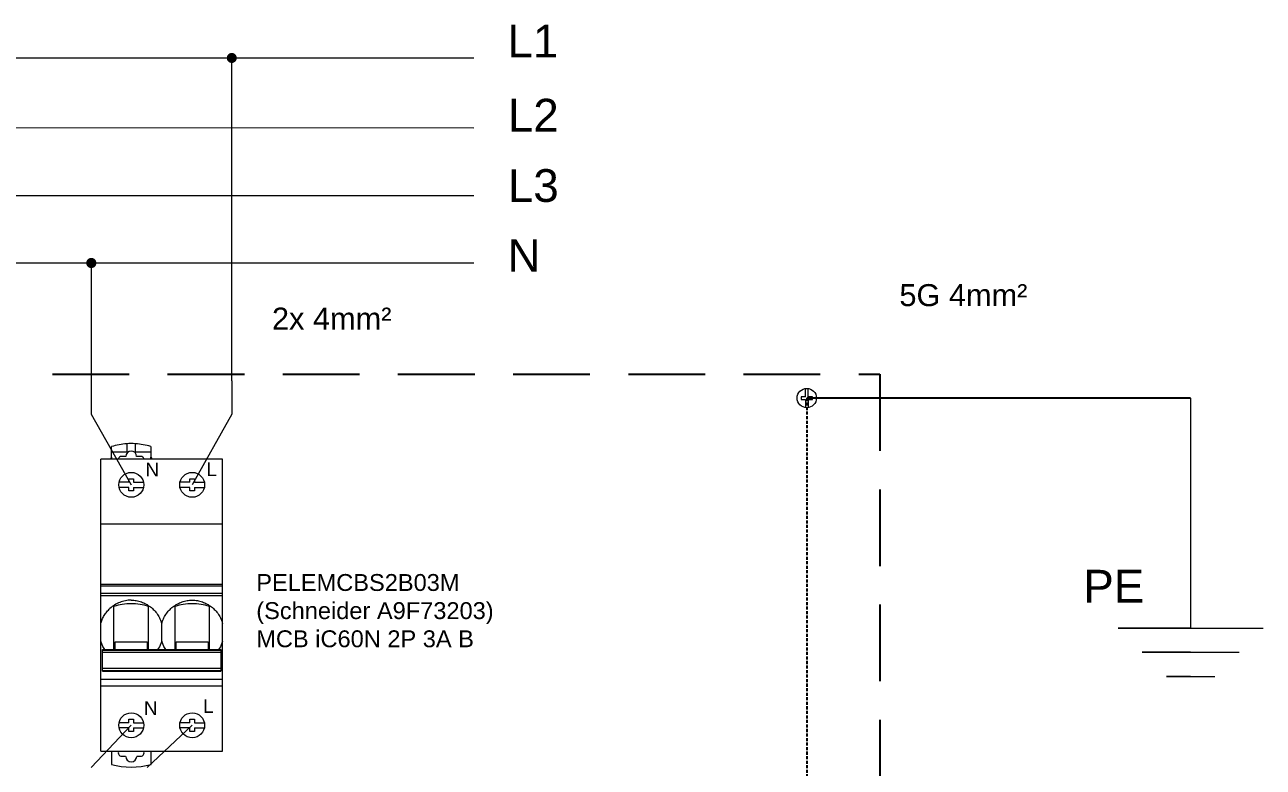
# Model space of a CAD drawing. Header units: millimetres. Extents: x 2233 to 2512, y 1440 to 1767.
# Drawn here: x 2396.8 to 2499.2, y 1705.5 to 1766.9 of the extents above; entities that cross this region are included whole.
import ezdxf

# ---------------------------------------------------------------- set-up
doc = ezdxf.new("R2010")
doc.units = ezdxf.units.MM
doc.linetypes.add('DASHED2', pattern=[0.375, 0.25, -0.125])
doc.linetypes.add('HIDDEN', pattern=[9.525, 6.35, -3.175])
for name, color, linetype, lineweight in [('01_Puissance', 250, 'Continuous', 20), ('02_Commande', 250, 'Continuous', 18), ('03_Symbole', 250, 'Continuous', 15), ('Layer1', 253, 'DASHED2', 18), ('trait fin', 253, 'HIDDEN', 18)]:
    doc.layers.add(name, color=color, linetype=linetype, lineweight=lineweight)
doc.layers.add('04_Texte', color=7, linetype='Continuous')
doc.styles.get("Standard").update_dxf_attribs({"font": 'arial.ttf'})

msp = doc.modelspace()

# ---------------------------------------------------------------- linework, layer by layer
at = {"layer": '01_Puissance'}
for p, q in [((2263.44, 1764.18), (2433.92, 1764.18)), ((2263.44, 1758.49), (2433.92, 1758.4)), ((2263.44, 1752.81), (2433.92, 1752.81)), ((2263.44, 1747.22), (2433.92, 1747.22)), ((2493.18, 1736.05), (2493.18, 1717.02)), ((2493.18, 1717.02), (2487.18, 1717.02)), ((2487.18, 1717.02), (2499.18, 1717.02)), ((2493.18, 1715.02), (2489.18, 1715.02)), ((2489.18, 1715.02), (2497.18, 1715.02)), ((2493.18, 1713.02), (2491.18, 1713.02)), ((2491.18, 1713.02), (2495.18, 1713.02))]:
    msp.add_line(p, q, dxfattribs=at)
at = {"layer": '01_Puissance', "lineweight": -3}
msp.add_line((2493.18, 1736.05), (2461.44, 1736.05), dxfattribs=at)
at = {"layer": '02_Commande'}
for p, q in [((2413.9, 1737.47), (2413.9, 1764.18)), ((2402.28, 1747.22), (2402.27, 1737.36)), ((2402.27, 1737.36), (2402.27, 1734.71)), ((2413.9, 1737.47), (2413.9, 1734.71)), ((2402.27, 1734.71), (2405.58, 1728.87)), ((2413.9, 1734.71), (2410.62, 1728.87)), ((2402.27, 1705.49), (2405.58, 1708.98)), ((2406.91, 1705.49), (2410.62, 1708.98))]:
    msp.add_line(p, q, dxfattribs=at)
at = {"layer": '02_Commande', "const_width": 0.419}
for points in [[(2413.69, 1764.18, 1), (2414.1, 1764.18, 1)], [(2402.07, 1747.22, 1), (2402.49, 1747.22, 1)]]:
    msp.add_lwpolyline(points, format="xyb", close=True, dxfattribs=at)
at = {"layer": '03_Symbole', "color": 7, "linetype": 'Continuous'}
for p, q in [((2461.34, 1736.16), (2461.34, 1736.84)), ((2461.55, 1736.16), (2461.55, 1736.84)), ((2460.98, 1736.16), (2460.98, 1735.94)), ((2461.34, 1736.16), (2460.98, 1736.16)), ((2460.98, 1735.94), (2461.34, 1735.94)), ((2461.34, 1735.94), (2461.34, 1735.26)), ((2461.9, 1736.16), (2461.55, 1736.16)), ((2461.55, 1735.94), (2461.55, 1735.26)), ((2461.55, 1735.94), (2461.9, 1735.94)), ((2461.9, 1735.94), (2461.9, 1736.16)), ((2403.95, 1731.57), (2403.95, 1732.04)), ((2405.22, 1732.27), (2405.22, 1731.57)), ((2405.93, 1731.57), (2405.93, 1732.27)), ((2407.2, 1732.04), (2407.2, 1731.57)), ((2403.06, 1706.84), (2403.06, 1731)), ((2413.14, 1731), (2403.06, 1731)), ((2403.95, 1731.16), (2403.95, 1731.57)), ((2405.22, 1731.57), (2403.95, 1731.57)), ((2405.14, 1731.22), (2404.79, 1731.22)), ((2407.2, 1731.57), (2405.93, 1731.57)), ((2406.36, 1731.22), (2406.02, 1731.22)), ((2407.2, 1731.57), (2407.2, 1731.16)), ((2413.14, 1706.84), (2413.14, 1731)), ((2405.38, 1729.09), (2404.57, 1729.09)), ((2405.38, 1728.66), (2404.57, 1728.66)), ((2405.38, 1729.09), (2405.38, 1729.37)), ((2405.38, 1729.37), (2405.78, 1729.37)), ((2405.38, 1728.37), (2405.38, 1728.66)), ((2405.78, 1729.37), (2405.78, 1729.09)), ((2405.78, 1729.09), (2406.58, 1729.09)), ((2405.78, 1728.66), (2405.78, 1728.37)), ((2405.78, 1728.66), (2406.58, 1728.66)), ((2410.42, 1729.09), (2409.62, 1729.09)), ((2410.42, 1728.66), (2409.62, 1728.66)), ((2410.42, 1729.09), (2410.42, 1729.37)), ((2410.42, 1729.37), (2410.82, 1729.37)), ((2410.42, 1728.37), (2410.42, 1728.66)), ((2410.82, 1729.37), (2410.82, 1729.09)), ((2410.82, 1729.09), (2411.62, 1729.09)), ((2410.82, 1728.66), (2410.82, 1728.37)), ((2410.82, 1728.66), (2411.62, 1728.66)), ((2405.78, 1728.37), (2405.38, 1728.37)), ((2410.82, 1728.37), (2410.42, 1728.37)), ((2413.14, 1725.62), (2403.06, 1725.62)), ((2413.14, 1720.63), (2403.06, 1720.63)), ((2403.06, 1720.52), (2413.14, 1720.52)), ((2403.06, 1719.92), (2413.14, 1719.92)), ((2413.14, 1719.69), (2403.06, 1719.69)), ((2404.15, 1715.25), (2404.15, 1718.82)), ((2407, 1715.25), (2407, 1718.82)), ((2409.2, 1715.25), (2409.2, 1718.82)), ((2412.04, 1715.25), (2412.04, 1718.82)), ((2408.1, 1715.95), (2408.1, 1717.38)), ((2404.25, 1715.25), (2404.25, 1715.87)), ((2404.25, 1715.87), (2406.9, 1715.87)), ((2406.9, 1715.87), (2406.9, 1715.25)), ((2409.3, 1715.87), (2411.94, 1715.87)), ((2409.3, 1715.25), (2409.3, 1715.87)), ((2411.94, 1715.87), (2411.94, 1715.25)), ((2403.21, 1713.45), (2403.21, 1715.25)), ((2403.21, 1715.25), (2412.98, 1715.25)), ((2412.98, 1715.17), (2403.21, 1715.17)), ((2412.98, 1715.01), (2403.21, 1715.01)), ((2412.98, 1715.25), (2412.98, 1713.45)), ((2412.98, 1713.69), (2403.21, 1713.69)), ((2403.21, 1713.51), (2412.98, 1713.51)), ((2403.21, 1713.45), (2412.98, 1713.45)), ((2403.06, 1712.8), (2413.14, 1712.8)), ((2413.14, 1712.22), (2403.06, 1712.22)), ((2405.38, 1709.19), (2404.57, 1709.19)), ((2405.38, 1709.48), (2405.78, 1709.48)), ((2405.38, 1709.19), (2405.38, 1709.48)), ((2405.78, 1709.48), (2405.78, 1709.19)), ((2405.78, 1709.19), (2406.58, 1709.19)), ((2410.42, 1709.19), (2409.62, 1709.19)), ((2410.42, 1709.48), (2410.82, 1709.48)), ((2410.42, 1709.19), (2410.42, 1709.48)), ((2410.82, 1709.48), (2410.82, 1709.19)), ((2410.82, 1709.19), (2411.62, 1709.19)), ((2405.38, 1708.77), (2404.57, 1708.77)), ((2405.38, 1708.48), (2405.38, 1708.77)), ((2405.78, 1708.48), (2405.38, 1708.48)), ((2405.78, 1708.77), (2406.58, 1708.77)), ((2405.78, 1708.77), (2405.78, 1708.48)), ((2410.42, 1708.77), (2409.62, 1708.77)), ((2410.42, 1708.48), (2410.42, 1708.77)), ((2410.82, 1708.48), (2410.42, 1708.48)), ((2410.82, 1708.77), (2411.62, 1708.77)), ((2410.82, 1708.77), (2410.82, 1708.48)), ((2403.06, 1706.84), (2413.14, 1706.84)), ((2403.94, 1706.84), (2403.94, 1705.75)), ((2405.12, 1706.41), (2404.79, 1706.41)), ((2406.36, 1706.41), (2406.03, 1706.41)), ((2407.22, 1705.75), (2407.22, 1706.84))]:
    msp.add_line(p, q, dxfattribs=at)
for points in [[(2403.41, 1715.25), (2403.22, 1715.51), (2403.06, 1715.95)], [(2408.1, 1715.95), (2407.92, 1715.48), (2407.74, 1715.25)], [(2408.45, 1715.25), (2408.27, 1715.49), (2408.1, 1715.95)], [(2413.14, 1715.95), (2412.96, 1715.48), (2412.79, 1715.25)]]:
    msp.add_lwpolyline(points, dxfattribs=at)
for centre, radius in [((2461.44, 1736.05), 0.798), ((2405.58, 1728.87), 1.03), ((2410.62, 1728.87), 1.03), ((2405.58, 1708.98), 1.03), ((2410.62, 1708.98), 1.03)]:
    msp.add_circle(centre, radius, dxfattribs=at)
for centre, radius, start, end in [((2405.58, 1726.77), 5.51, 93.7668, 107.1978), ((2405.58, 1726.77), 5.51, 86.3591, 93.7668), ((2405.58, 1726.77), 5.51, 72.9337, 86.3591), ((2403.67, 1731.23), 0.284, 308.5163, 347.0319), ((2403.67, 1731.23), 0.284, 347.0631, 359.9849), ((2404.79, 1730.94), 0.285, 90.0557, 166.524), ((2406.36, 1730.94), 0.285, 13.4739, 89.9443), ((2407.49, 1731.23), 0.284, 180.0152, 192.8736), ((2407.49, 1731.23), 0.284, 192.9049, 231.4838), ((2404.79, 1706.7), 0.285, 149.9964, 270), ((2405.58, 1706.41), 0.456, 180, 0), ((2406.36, 1706.7), 0.285, 270, 30.0038), ((2405.58, 1711.8), 6.27, 254.849, 285.151)]:
    msp.add_arc(centre, radius, start, end, dxfattribs=at)
msp.add_ellipse((2405.58, 1731.22), major_axis=(0, 0.443), ratio=0.997493, start_param=-1.570796, end_param=1.570796, dxfattribs=at)
for points, knots in [([(2403.95, 1731.16), (2403.95, 1731.14), (2403.94, 1731.08), (2403.92, 1731.02), (2403.9, 1731)], [0, 0, 0, 0, 0.500039, 1, 1, 1, 1]), ([(2407.25, 1731), (2407.24, 1731.02), (2407.21, 1731.08), (2407.2, 1731.14), (2407.2, 1731.16)], [0, 0, 0, 0, 0.499961, 1, 1, 1, 1]), ([(2403.06, 1717.38), (2403.09, 1717.5), (2403.17, 1717.73), (2403.34, 1718.07), (2403.56, 1718.37), (2403.73, 1718.55), (2403.82, 1718.64)], [0, 0, 0, 0, 0.249803, 0.499808, 0.749905, 1, 1, 1, 1]), ([(2405.58, 1719.33), (2405.42, 1719.33), (2405.09, 1719.3), (2404.63, 1719.16), (2404.19, 1718.94), (2403.94, 1718.75), (2403.82, 1718.64)], [0, 0, 0, 0, 0.249983, 0.499973, 0.749982, 1, 1, 1, 1]), ([(2405.58, 1719.04), (2405.33, 1719.04), (2404.85, 1719), (2404.38, 1718.89), (2404.15, 1718.82)], [0, 0, 0, 0, 0.509146, 1, 1, 1, 1]), ([(2405.58, 1719.33), (2405.72, 1719.33), (2405.93, 1719.31), (2406.21, 1719.25), (2406.49, 1719.17), (2406.81, 1719.02), (2407.17, 1718.79), (2407.49, 1718.5), (2407.76, 1718.16), (2407.96, 1717.78), (2408.06, 1717.52), (2408.1, 1717.38)], [0, 0, 0, 0, 0.125046, 0.187644, 0.250209, 0.375224, 0.500253, 0.625262, 0.750232, 0.875163, 1, 1, 1, 1]), ([(2407, 1718.82), (2406.78, 1718.89), (2406.3, 1719), (2405.82, 1719.04), (2405.58, 1719.04)], [0, 0, 0, 0, 0.490854, 1, 1, 1, 1]), ([(2408.1, 1717.38), (2408.14, 1717.52), (2408.23, 1717.78), (2408.44, 1718.16), (2408.71, 1718.5), (2409.02, 1718.79), (2409.38, 1719.02), (2409.78, 1719.2), (2410.19, 1719.3), (2410.48, 1719.33), (2410.62, 1719.33)], [0, 0, 0, 0, 0.124861, 0.249813, 0.374793, 0.499813, 0.624849, 0.749888, 0.874952, 1, 1, 1, 1]), ([(2410.62, 1719.04), (2410.37, 1719.04), (2409.89, 1719), (2409.42, 1718.89), (2409.2, 1718.82)], [0, 0, 0, 0, 0.509146, 1, 1, 1, 1]), ([(2410.62, 1719.33), (2410.76, 1719.33), (2410.98, 1719.31), (2411.26, 1719.25), (2411.53, 1719.17), (2411.86, 1719.02), (2412.22, 1718.79), (2412.53, 1718.5), (2412.8, 1718.16), (2413.01, 1717.78), (2413.1, 1717.52), (2413.14, 1717.38)], [0, 0, 0, 0, 0.125046, 0.187644, 0.250209, 0.375224, 0.500253, 0.625262, 0.750232, 0.875163, 1, 1, 1, 1]), ([(2412.04, 1718.82), (2411.82, 1718.89), (2411.35, 1719), (2410.87, 1719.04), (2410.62, 1719.04)], [0, 0, 0, 0, 0.490854, 1, 1, 1, 1])]:
    msp.add_open_spline(points, degree=3, knots=knots, dxfattribs=at)
at = {"layer": 'Layer1', "lineweight": -3}
msp.add_line((2461.44, 1736.05), (2461.44, 1626.18), dxfattribs=at)
at = {"layer": 'trait fin', "lineweight": -3}
msp.add_lwpolyline([(2246.66, 1738.02), (2467.47, 1738.02), (2467.47, 1624.25), (2246.66, 1624.25)], close=True, dxfattribs=at)

# ---------------------------------------------------------------- texts
at = {"layer": '04_Texte', "attachment_point": 1}
for s, width, gutter_width, heights, insert, char_height in [('L1', 10.8148, 13.52, [0], (2436.69, 1766.93), 2.704), ('L2', 10.8148, 13.52, [0], (2436.73, 1760.8), 2.704), ('L3', 10.8148, 13.52, [0], (2436.73, 1754.98), 2.704), ('N', 10.8148, 13.52, [0], (2436.7, 1749.19), 2.7), ('N', 1.1335, 5.67, [0], (2406.75, 1730.69), 1.13), ('L', 1.1335, 5.67, [0], (2411.8, 1730.72), 1.13), ('PELEMCBS2B03M\\P(Schneider A9F73203)\\PMCB iC60N 2P 3A B', 34.2632, 6.98, [8.56], (2415.92, 1721.49), 1.3965), ('PE', 10.8148, 13.52, [0], (2484.31, 1721.84), 2.704), ('N', 1.1335, 5.67, [0], (2406.62, 1710.97), 1.13), ('L', 1.1335, 5.67, [0], (2411.51, 1711.13), 1.13)]:
    msp.add_mtext_dynamic_manual_height_columns(s, width=width, gutter_width=gutter_width, heights=heights, dxfattribs=dict(at, insert=insert, char_height=char_height))
at = {"layer": '04_Texte', "lineweight": -3, "char_height": 1.818, "attachment_point": 1}
for s, insert in [('5G 4mm²', (2469.1, 1745.47)), ('2x 4mm²', (2417.22, 1743.53))]:
    msp.add_mtext_dynamic_manual_height_columns(s, width=14.5847, gutter_width=9.09, heights=[0], dxfattribs=dict(at, insert=insert))

doc.saveas('drawing.dxf')
